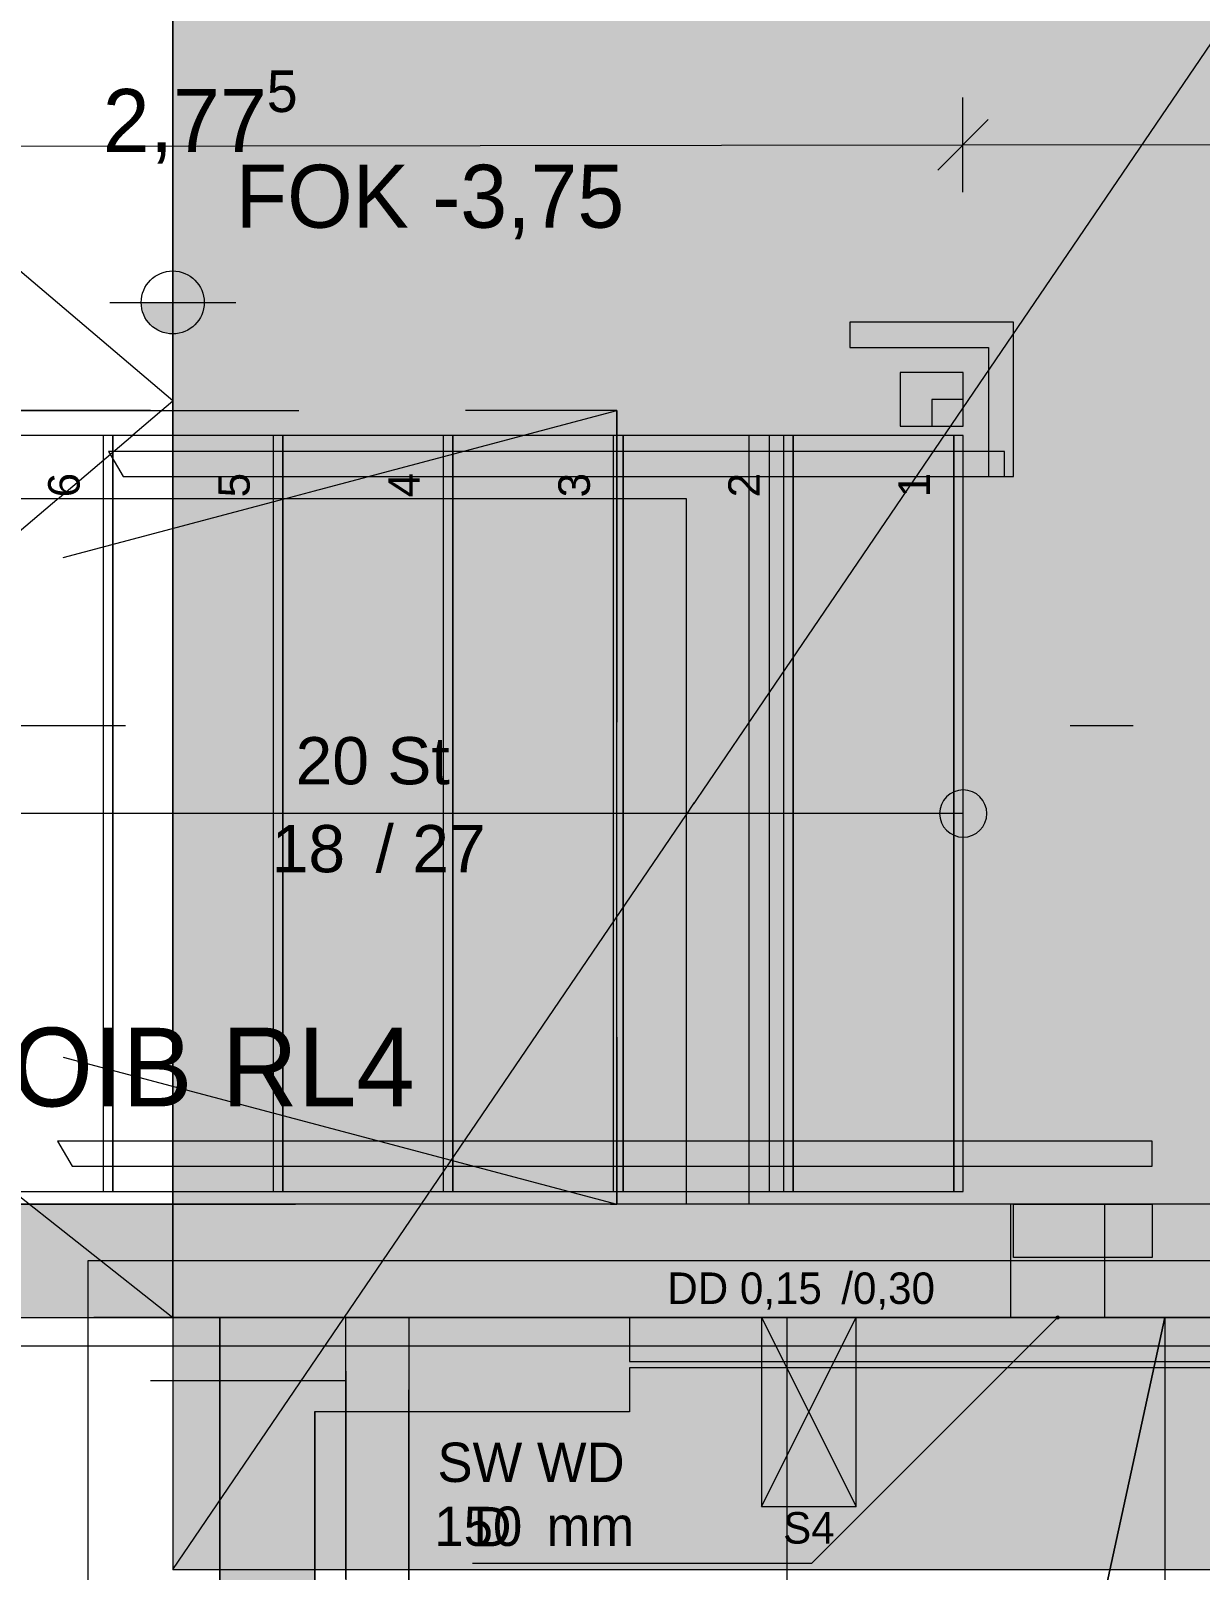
# Model space of a CAD drawing. Header units: metres. Extents: x -14 to 130, y -38 to 4.
# Drawn here: x 12.2 to 14.056, y -9.356 to -6.912 of the extents above; entities that cross this region are included whole.
import ezdxf

# ---------------------------------------------------------------- set-up
doc = ezdxf.new("R2010")
doc.units = ezdxf.units.M
doc.header["$MEASUREMENT"] = 0
doc.set_wipeout_variables(frame=1)
for name, pattern in [('Schnittlinie', [0.006, 0.003, -0.0015, 0, -0.0015]), ('Strichliert_1_-1', [2, 1, -1]), ('Strichlinie eng', [0.002, 0.0015, -0.0005]), ('Untersicht', [0.001, 0.0005, -0.0005]), ('Wipeout_Contour', [1, 0, -1])]:
    doc.linetypes.add(name, pattern=pattern)
for name, color, linetype in [('-1._KG PP_3_120 Wand Innen tragend', 7, 'Continuous'), ('-1._KG PP_3_130 Wand Innen', 7, 'Continuous'), ('-1._KG PP_3_210 Decke', 7, 'Continuous'), ('-1._KG PP_3_220 Bodenaufbau', 7, 'Continuous'), ('-1._KG PP_3_250 Träger Unterzug', 7, 'Continuous'), ('-1._KG PP_3_270 Deckendurchbruchsymbol', 7, 'Continuous'), ('-1._KG PP_3_570 Beschriftung 3D', 7, 'Continuous'), ('-1._KG PP_3_810 Raum', 7, 'Continuous'), ('-1._KG PP_3_815 Raumbegrenzung', 7, 'Continuous'), ('-1._KG PP_3_851 Marker Schnitt', 7, 'Continuous'), ('-1._KG PP_3_860 Marker Änderung bis 26mmtt', 7, 'Continuous'), ('-1._KG PP_3_945 Einreichplan Beschriftung', 7, 'Continuous'), ('-1._KG PP_3_950 Polierplan Bemaßung', 7, 'Continuous'), ('-1._KG PP_3_Bauwerke_Hausnummer', 7, 'Continuous'), ('-1._KG PP_3_Bemaßen_Sperrmaß 2D', 7, 'Continuous'), ('-1._KG PP_3_Gelände_Beschriftung Gelände', 7, 'Continuous'), ('-1._KG PP_3_Kataster Grenzpunkte_Grenzpunkt (GP) Hausecke_Kennzeichen', 7, 'Continuous'), ('-1._KG PP_3_Kataster Grundstücke_Grundstück', 7, 'Continuous')]:
    doc.layers.add(name, color=color, linetype=linetype)
doc.styles.add('ERSTELLTER_STIL_1', font='arial.ttf')
doc.styles.add('ERSTELLTER_STIL_5', font='')
doc.styles.get('ERSTELLTER_STIL_5').set_extended_font_data('Eurostile')
doc.linetypes.add('GAS', pattern='A,0,[1,415_260415_PP_VA_1_2 -1 KG1.Shx,S=0.186508,R=0,X=0,Y=0],-26.5,0', length=26.5)
doc.linetypes.add('Wolke', pattern='A,0,[3,415_260415_PP_VA_1_2 -1 KG1.Shx,S=0.00023923,R=0,X=-3.85971e-06,Y=0.000734738],-0.03,0', length=0.03)

msp = doc.modelspace()

# ---------------------------------------------------------------- hatches: boundary and pattern name
at = {"layer": '-1._KG PP_3_120 Wand Innen tragend', "linetype": 'Continuous', "lineweight": 13, "true_color": 0x3f7f02}
msp.add_hatch(color=76, dxfattribs=at).paths.add_polyline_path([(14.087, -8.775), (13.905, -8.775), (13.905, -8.955), (14.087, -8.955)])
at = {"layer": '-1._KG PP_3_570 Beschriftung 3D', "linetype": 'Continuous', "lineweight": 0, "true_color": 0x191100}
h = msp.add_hatch(color=28, dxfattribs=at)
h.paths.add_polyline_path([(13.15, -8.955), (12.5, -8.955), (12.5, -9.855), (12.57, -9.855), (12.57, -14.055), (12.5, -14.055), (12.5, -14.955), (13.15, -14.955), (13.15, -14.885), (14.17, -14.885), (14.17, -14.955), (14.82, -14.955), (14.82, -14.055), (14.75, -14.055), (14.75, -9.855), (14.82, -9.855), (14.82, -8.955), (14.17, -8.955), (14.17, -9.025), (13.15, -9.025)])
h.paths.add_polyline_path([(12.58, -14.055), (12.58, -9.855), (12.65, -9.855), (12.65, -9.105), (13.15, -9.105), (13.15, -9.035), (14.17, -9.035), (14.17, -9.105), (14.67, -9.105), (14.67, -9.855), (14.74, -9.855), (14.74, -14.055), (14.67, -14.055), (14.67, -14.805), (14.17, -14.805), (14.17, -14.875), (13.15, -14.875), (13.15, -14.805), (12.65, -14.805), (12.65, -14.055)], flags=0)
at = {"layer": '-1._KG PP_3_Kataster Grenzpunkte_Grenzpunkt (GP) Hausecke_Kennzeichen', "linetype": 'Continuous', "lineweight": 13, "true_color": 0xfb02fe}
for points in [[(12.425, -7.3436), (12.475, -7.3436), (12.4712, -7.3245), (12.4604, -7.3083), (12.4441, -7.2975), (12.425, -7.2936)], [(12.425, -7.3436), (12.375, -7.3436), (12.3788, -7.3628), (12.3896, -7.379), (12.4059, -7.3898), (12.425, -7.3936)]]:
    msp.add_hatch(color=6, dxfattribs=at).paths.add_polyline_path(points)
at = {"layer": '-1._KG PP_3_Kataster Grenzpunkte_Grenzpunkt (GP) Hausecke_Kennzeichen', "linetype": 'Continuous', "lineweight": 0, "true_color": 0x000000}
msp.add_hatch(color=18, dxfattribs=at).paths.add_polyline_path([(13.8275, -8.955), (13.8277, -8.956), (13.8282, -8.9568), (13.829, -8.9573), (13.83, -8.9575), (13.831, -8.9573), (13.8318, -8.9568), (13.8323, -8.956), (13.8325, -8.955), (13.8323, -8.954), (13.8318, -8.9532), (13.831, -8.9527), (13.83, -8.9525), (13.829, -8.9527), (13.8282, -8.9532), (13.8277, -8.954)])

# ---------------------------------------------------------------- linework, layer by layer
at = {"layer": '-1._KG PP_3_120 Wand Innen tragend', "color": 16, "linetype": 'Continuous', "lineweight": 13, "ltscale": 1000, "true_color": 0x7e0000, "flags": 128}
for points in [[(13.905, -8.775), (13.755, -8.775)], [(13.755, -8.955), (13.905, -8.955)]]:
    msp.add_lwpolyline(points, dxfattribs=at)
at = {"layer": '-1._KG PP_3_120 Wand Innen tragend', "color": 7, "linetype": 'Continuous', "lineweight": 18, "ltscale": 1000, "flags": 128}
for points in [[(13.755, -8.775), (13.755, -8.955)], [(14.087, -8.775), (13.905, -8.775)], [(13.905, -8.955), (13.905, -8.775)], [(10.21, -8.955), (13.755, -8.955)], [(13.905, -8.955), (14.087, -8.955)]]:
    msp.add_lwpolyline(points, dxfattribs=at)
at = {"layer": '-1._KG PP_3_220 Bodenaufbau', "color": 7, "linetype": 'Continuous', "lineweight": 18, "ltscale": 1000, "flags": 128}
msp.add_lwpolyline([(12.425, -8.775), (10.925, -8.775)], dxfattribs=at)
at = {"layer": '-1._KG PP_3_220 Bodenaufbau', "color": 7, "linetype": 'Continuous', "lineweight": 13, "ltscale": 1000, "flags": 128}
msp.add_lwpolyline([(10.21, -8.955), (15.12, -8.955)], dxfattribs=at)
at = {"layer": '-1._KG PP_3_250 Träger Unterzug', "color": 76, "linetype": 'GAS', "lineweight": 13, "ltscale": 1000, "true_color": 0x3f7f02}
msp.add_line((13.4, -8.955), (13.4, -14.47), dxfattribs=at)
at = {"layer": '-1._KG PP_3_250 Träger Unterzug', "color": 76, "linetype": 'Untersicht', "lineweight": 13, "ltscale": 1000, "true_color": 0x3f7f02, "flags": 128}
for points in [[(12.8, -8.955), (12.8, -14.47)], [(13.36, -8.955), (12.8, -8.955)], [(13.36, -8.955), (13.36, -9.255)], [(13.51, -9.255), (13.51, -8.955)], [(14, -8.955), (13.51, -8.955)], [(14, -8.955), (14, -14.47)], [(13.36, -9.255), (13.51, -9.255)]]:
    msp.add_lwpolyline(points, dxfattribs=at)
at = {"layer": '-1._KG PP_3_270 Deckendurchbruchsymbol', "color": 7, "linetype": 'Strichlinie eng', "lineweight": 13, "ltscale": 1000}
for p, q in [((13.36, -9.255), (13.51, -8.955)), ((13.36, -8.955), (13.51, -9.255))]:
    msp.add_line(p, q, dxfattribs=at)
at = {"layer": '-1._KG PP_3_270 Deckendurchbruchsymbol', "color": 7, "linetype": 'Strichlinie eng', "lineweight": 13, "ltscale": 1000, "flags": 128}
msp.add_lwpolyline([(13.51, -9.255), (13.51, -8.955), (13.36, -8.955), (13.36, -9.255)], close=True, dxfattribs=at)
at = {"layer": '-1._KG PP_3_570 Beschriftung 3D', "color": 40, "linetype": 'Continuous', "lineweight": 0, "ltscale": 1000, "true_color": 0xffb300, "flags": 128}
for points in [[(12.5, -9.855), (12.5, -8.955)], [(12.5, -8.955), (13.15, -8.955)], [(13.15, -8.955), (13.15, -9.025)], [(13.1504, -8.955), (13.1504, -9.025)], [(13.15, -9.025), (14.17, -9.025)], [(13.15, -9.035), (13.15, -9.105)], [(14.17, -9.035), (13.15, -9.035)], [(13.1504, -9.035), (13.1504, -9.105)], [(12.65, -9.105), (12.65, -9.855)], [(13.15, -9.105), (12.65, -9.105)], [(12.6504, -9.105), (12.6504, -9.855)]]:
    msp.add_lwpolyline(points, dxfattribs=at)
at = {"layer": '-1._KG PP_3_810 Raum', "color": 5, "linetype": 'Continuous', "lineweight": 0, "ltscale": 1000, "flags": 128}
msp.add_lwpolyline([(12.5, -8.955), (12.5, -14.955), (14.82, -14.955), (14.82, -8.955)], close=True, dxfattribs=at)
at = {"layer": '-1._KG PP_3_815 Raumbegrenzung', "color": 5, "linetype": 'Continuous', "lineweight": 0, "ltscale": 1000, "flags": 128}
msp.add_lwpolyline([(12.5, -14.955), (12.5, -8.955), (14.82, -8.955), (14.82, -14.955)], close=True, dxfattribs=at)
at = {"layer": '-1._KG PP_3_860 Marker Änderung bis 26mmtt', "color": 200, "linetype": 'Wolke', "lineweight": 13, "ltscale": 1000, "true_color": 0xd600ff}
for p, q in [((14.8825, -8.865), (12.2904, -8.865)), ((12.2904, -8.865), (12.2904, -15.1218))]:
    msp.add_line(p, q, dxfattribs=at)
at = {"layer": '-1._KG PP_3_Bauwerke_Hausnummer', "color": 7, "linetype": 'Continuous', "lineweight": 18, "ltscale": 1000}
for p, q in [((13.58, -7.375), (13.5, -7.375)), ((13.5, -7.375), (13.5, -7.415)), ((13.76, -7.375), (13.58, -7.375)), ((13.76, -7.54), (13.76, -7.375)), ((13.5, -7.415), (13.58, -7.415)), ((13.58, -7.415), (13.72, -7.415)), ((13.72, -7.415), (13.72, -7.54)), ((13.72, -7.54), (13.72, -7.62)), ((13.76, -7.62), (13.76, -7.54)), ((13.68, -7.555), (13.41, -7.555)), ((13.41, -7.555), (13.41, -8.755)), ((13.41, -8.755), (13.41, -7.555)), ((13.68, -8.755), (13.68, -7.555)), ((13.7458, -7.58), (13.68, -7.58)), ((13.7458, -7.62), (13.7458, -7.58)), ((13.68, -7.62), (13.7458, -7.62)), ((13.72, -7.62), (13.76, -7.62)), ((12.2423, -8.675), (12.2654, -8.715)), ((13.98, -8.675), (13.95, -8.675)), ((13.98, -8.715), (13.98, -8.675)), ((13.95, -8.715), (13.98, -8.715)), ((12.06, -8.755), (12.33, -8.755)), ((12.33, -8.755), (12.6, -8.755)), ((12.6, -8.755), (12.87, -8.755)), ((12.87, -8.755), (13.14, -8.755)), ((13.41, -8.755), (13.68, -8.755))]:
    msp.add_line(p, q, dxfattribs=at)
at = {"layer": '-1._KG PP_3_Bauwerke_Hausnummer', "color": 7, "linetype": 'Continuous', "lineweight": 13, "ltscale": 1000}
for p, q in [((13.3719, -7.555), (13.3719, -8.755)), ((13.395, -8.755), (13.395, -7.555)), ((13.665, -8.755), (13.665, -7.555)), ((13.665, -7.555), (13.665, -8.755)), ((13.68, -8.755), (13.68, -7.555)), ((13.68, -8.155), (13.41, -8.155))]:
    msp.add_line(p, q, dxfattribs=at)
at = {"layer": '-1._KG PP_3_Bauwerke_Hausnummer', "color": 255, "linetype": 'Continuous', "lineweight": 0, "ltscale": 1000, "flags": 128}
for points in [[(13.58, -7.54), (13.68, -7.54), (13.68, -7.455), (13.58, -7.455)], [(13.63, -7.54), (13.65, -7.54), (13.68, -7.54), (13.68, -7.4975), (13.63, -7.4975)], [(13.76, -8.775), (13.95, -8.775), (13.98, -8.775), (13.98, -8.86), (13.76, -8.86)]]:
    msp.add_lwpolyline(points, close=True, dxfattribs=at)
at = {"layer": '-1._KG PP_3_Bauwerke_Hausnummer', "color": 7, "linetype": 'Continuous', "lineweight": 13, "ltscale": 1000, "flags": 128}
msp.add_lwpolyline([(13.68, -8.1175, 1), (13.68, -8.1925, 1)], format="xyb", close=True, dxfattribs=at)
at = {"layer": '-1._KG PP_3_Bemaßen_Sperrmaß 2D', "color": 5, "linetype": 'GAS', "lineweight": 0, "ltscale": 1000}
msp.add_line((-1.5, -9), (21, -9), dxfattribs=at)
at = {"layer": '-1._KG PP_3_Gelände_Beschriftung Gelände', "color": 7, "linetype": 'Continuous', "lineweight": 18, "ltscale": 1000, "flags": 128}
msp.add_lwpolyline([(10.39, -8.955), (15.32, -8.955)], dxfattribs=at)
at = {"layer": '-1._KG PP_3_Kataster Grenzpunkte_Grenzpunkt (GP) Hausecke_Kennzeichen', "color": 6, "linetype": 'Continuous', "lineweight": 13, "ltscale": 1000, "true_color": 0xfb02fe}
for p, q in [((13.6795, -7.1685), (13.6793, -7.0185)), ((13.7194, -7.0534), (13.6395, -7.1335)), ((10.9061, -7.0969), (13.6794, -7.0935)), ((13.6794, -7.0935), (15.1201, -7.0917)), ((12.425, -7.4436), (12.425, -7.2436)), ((12.325, -7.3436), (12.525, -7.3436))]:
    msp.add_line(p, q, dxfattribs=at)
at = {"layer": '-1._KG PP_3_Kataster Grenzpunkte_Grenzpunkt (GP) Hausecke_Kennzeichen', "color": 7, "linetype": 'Strichliert_1_-1', "lineweight": 13, "ltscale": 1000}
for p, q in [((12.8005, -14.4676), (14, -8.955)), ((14, -8.955), (13.357, -11.9092))]:
    msp.add_line(p, q, dxfattribs=at)
at = {"layer": '-1._KG PP_3_Kataster Grenzpunkte_Grenzpunkt (GP) Hausecke_Kennzeichen', "color": 7, "linetype": 'Continuous', "lineweight": 13, "ltscale": 1000}
for p, q in [((13.8282, -8.9568), (13.4394, -9.3456)), ((13.311, -9.3456), (12.9011, -9.3456)), ((13.4394, -9.3456), (13.311, -9.3456))]:
    msp.add_line(p, q, dxfattribs=at)
at = {"layer": '-1._KG PP_3_Kataster Grenzpunkte_Grenzpunkt (GP) Hausecke_Kennzeichen', "color": 6, "linetype": 'Continuous', "lineweight": 13, "ltscale": 1000, "true_color": 0xfb02fe}
msp.add_circle((12.425, -7.3436), 0.05, dxfattribs=at)
at = {"layer": '-1._KG PP_3_Kataster Grenzpunkte_Grenzpunkt (GP) Hausecke_Kennzeichen', "color": 7, "linetype": 'Continuous', "lineweight": 13, "ltscale": 1000}
msp.add_circle((13.83, -8.955), 0.0025, dxfattribs=at)
at = {"layer": '-1._KG PP_3_Kataster Grundstücke_Grundstück', "color": 30, "linetype": 'Untersicht', "lineweight": 13, "ltscale": 1000, "true_color": 0xff6400, "flags": 128}
for points in [[(12.7, -9.055), (12.7, -8.955), (10.39, -8.955)], [(10.39, -9.055), (12.7, -9.055)], [(12.7, -14.37), (12.7, -9.055)]]:
    msp.add_lwpolyline(points, dxfattribs=at)
for points in [[(14.1, -14.47), (14.1, -8.955), (12.7, -8.955), (12.7, -14.47)], [(12.7, -14.47), (12.8, -14.47), (12.8, -8.955), (12.7, -8.955)], [(14, -14.47), (14.1, -14.47), (14.1, -8.955), (14, -8.955)]]:
    msp.add_lwpolyline(points, close=True, dxfattribs=at)

# ---------------------------------------------------------------- texts
at = {"layer": '-1._KG PP_3_270 Deckendurchbruchsymbol', "color": 1, "linetype": 'Continuous', "lineweight": 0, "char_height": 0.05, "style": 'ERSTELLTER_STIL_5'}
for s, insert, attachment_point in [('\\A1;{\\pqc;\\pt0;\\fEurostile|b0|i0|c0|p0;\\W1.000000;DD 0,15\\fEurostile|b0|i0|c0|p0;\\W1.000000;\\A1{\\H.66x;\\S^  ;}\\fEurostile|b0|i0|c0|p0;\\W1.000000; /0,30\\fEurostile|b0|i0|c0|p0;\\W1.000000;\\A1{\\H.66x;\\S^  ;}\\fEurostile|b0|i0|c0|p0;\\W1.000000;\\fEurostile|b0|i0|c0|p0;\\W1.000000;\\A1{\\H.66x;\\S^  ;}}', (13.435, -8.9481), 8), ('\\A1;{\\pqc;\\pt0;\\fEurostile|b0|i0|c0|p0;\\W1.000000;S4}', (13.435, -9.2639), 2)]:
    msp.add_mtext(s, dxfattribs=dict(at, insert=insert, attachment_point=attachment_point))
at = {"layer": '-1._KG PP_3_945 Einreichplan Beschriftung', "color": 7, "linetype": 'Continuous', "lineweight": 13, "insert": (12.043, -8.6217), "char_height": 0.125, "attachment_point": 8, "style": 'ERSTELLTER_STIL_5'}
msp.add_mtext('\\A1;{\\pqc;\\fEurostile|b0|i0|c0|p0;\\W1.000000;H\\fEurostile|b0|i0|c0|p0;\\W1.000000;andlauf lt. OIB RL4}', dxfattribs=at)
at = {"layer": '-1._KG PP_3_950 Polierplan Bemaßung', "color": 6, "linetype": 'Continuous', "lineweight": 13, "true_color": 0xfb02fe, "insert": (12.525, -7.2436), "char_height": 0.1, "width": 0.639332, "attachment_point": 7, "style": 'ERSTELLTER_STIL_5'}
msp.add_mtext('\\A1;{\\pql;\\fEurostile|b0|i0|c0|p0;\\W1.000000;FOK -3,75}', dxfattribs=at)
at = {"layer": '-1._KG PP_3_Bauwerke_Hausnummer', "color": 7, "linetype": 'Continuous', "lineweight": 13, "insert": (13.6021, -7.6531), "char_height": 0.05, "attachment_point": 4, "rotation": 90, "style": 'ERSTELLTER_STIL_1'}
msp.add_mtext('\\A1;{\\pql;\\fArial|b0|i0|c0|p0;\\W1.000000;1}', dxfattribs=at)
at = {"layer": '-1._KG PP_3_Bauwerke_Hausnummer', "color": 7, "linetype": 'Continuous', "lineweight": 13, "char_height": 0.075, "style": 'ERSTELLTER_STIL_1'}
for s, insert, attachment_point in [('\\A1;{\\pqc;\\pt0,0.05;\\fArial|b0|i0|c0|p0;\\W1.000000;20 St\\fArial|b0|i0|c0|p0;\\W1.000000;\\fArial|b0|i0|c0|p0;\\W1.000000;\\A1{\\H.66x;\\S^  ;}\\fArial|b0|i0|c0|p0;\\W1.000000;\\fArial|b0|i0|c0|p0;\\W1.000000;\\fArial|b0|i0|c0|p0;\\W1.000000;\\fArial|b0|i0|c0|p0;\\W1.000000;\\A1{\\H.66x;\\S^  ;}\\fArial|b0|i0|c0|p0;\\W1.000000;\\fArial|b0|i0|c0|p0;\\W1.000000;\\fArial|b0|i0|c0|p0;\\W1.000000;\\fArial|b0|i0|c0|p0;\\W1.000000;\\A1{\\H.66x;\\S^  ;}\\fArial|b0|i0|c0|p0;\\W1.000000;}', (12.7712, -8.1305), 8), ('\\A1;{\\pqc;\\pt0,0.05;\\fArial|b0|i0|c0|p0;\\W1.000000;\\fArial|b0|i0|c0|p0;\\W1.000000;18\\fArial|b0|i0|c0|p0;\\W1.000000;\\A1{\\H.66x;\\S^  ;}\\fArial|b0|i0|c0|p0;\\W1.000000;\\fArial|b0|i0|c0|p0;\\W1.000000; / \\fArial|b0|i0|c0|p0;\\W1.000000;27\\fArial|b0|i0|c0|p0;\\W1.000000;\\A1{\\H.66x;\\S^  ;}\\fArial|b0|i0|c0|p0;\\W1.000000;\\fArial|b0|i0|c0|p0;\\W1.000000;\\fArial|b0|i0|c0|p0;\\W1.000000;\\fArial|b0|i0|c0|p0;\\W1.000000;\\A1{\\H.66x;\\S^  ;}\\fArial|b0|i0|c0|p0;\\W1.000000;}', (12.7712, -8.1732), 2)]:
    msp.add_mtext(s, dxfattribs=dict(at, insert=insert, attachment_point=attachment_point))
at = {"layer": '-1._KG PP_3_Kataster Grenzpunkte_Grenzpunkt (GP) Hausecke_Kennzeichen', "color": 6, "linetype": 'Continuous', "lineweight": 13, "true_color": 0xfb02fe, "insert": (12.3142, -7.1341), "char_height": 0.1, "attachment_point": 7, "rotation": 0.0714, "style": 'ERSTELLTER_STIL_5'}
msp.add_mtext('\\A1;{\\pql;\\fEurostile|b0|i0|c0|p0;\\W1.000000;2,77\\fEurostile|b0|i0|c0|p0;\\W1.000000;\\A1{\\H.66x;\\S5^  ;}}', dxfattribs=at)
at = {"layer": '-1._KG PP_3_Kataster Grenzpunkte_Grenzpunkt (GP) Hausecke_Kennzeichen', "color": 7, "linetype": 'Continuous', "lineweight": 13, "char_height": 0.0625, "attachment_point": 3, "style": 'ERSTELLTER_STIL_5'}
for s, insert in [('\\A1;{\\pqr;\\pt0,1;\\fEurostile|b0|i0|c0|p0;\\W1.000000;SW WD\\fEurostile|b0|i0|c0|p0;\\W1.000000;\\A1{\\H.66x;\\S^  ;}\\fEurostile|b0|i0|c0|p0;\\W1.000000;\\fEurostile|b0|i0|c0|p0;\\W1.000000;\\A1{\\H.66x;\\S^  ;}\\fEurostile|b0|i0|c0|p0;\\W1.000000;\\fEurostile|b0|i0|c0|p0;\\W1.000000;\\fEurostile|b0|i0|c0|p0;\\W1.000000;\\fEurostile|b0|i0|c0|p0;\\W1.000000;\\fEurostile|b0|i0|c0|p0;\\W1.000000;\\fEurostile|b0|i0|c0|p0;\\W1.000000;\\fEurostile|b0|i0|c0|p0;\\W1.000000;\\A1{\\H.66x;\\S^  ;}\\fEurostile|b0|i0|c0|p0;\\W1.000000;\\fEurostile|b0|i0|c0|p0;\\W1.000000;\\A1{\\H.66x;\\S^  ;}\\fEurostile|b0|i0|c0|p0;\\W1.000000;\\fEurostile|b0|i0|c0|p0;\\W1.000000;\\fEurostile|b0|i0|c0|p0;\\W1.000000;\\fEurostile|b0|i0|c0|p0;\\W1.000000;\\fEurostile|b0|i0|c0|p0;\\W1.000000;\\fEurostile|b0|i0|c0|p0;\\W1.000000;\\fEurostile|b0|i0|c0|p0;\\W1.000000;\\A1{\\H.66x;\\S^  ;}\\fEurostile|b0|i0|c0|p0;\\W1.000000;\\fEurostile|b0|i0|c0|p0;\\W1.000000;\\A1{\\H.66x;\\S^  ;}\\fEurostile|b0|i0|c0|p0;\\W1.000000;\\fEurostile|b0|i0|c0|p0;\\W1.000000;\\fEurostile|b0|i0|c0|p0;\\W1.000000;\\fEurostile|b0|i0|c0|p0;\\W1.000000;\\fEurostile|b0|i0|c0|p0;\\W1.000000;\\fEurostile|b0|i0|c0|p0;\\W1.000000;\\fEurostile|b0|i0|c0|p0;\\W1.000000;\\A1{\\H.66x;\\S^  ;}\\fEurostile|b0|i0|c0|p0;\\W1.000000;\\fEurostile|b0|i0|c0|p0;\\W1.000000;\\A1{\\H.66x;\\S^  ;}\\fEurostile|b0|i0|c0|p0;\\W1.000000;\\fEurostile|b0|i0|c0|p0;\\W1.000000;\\fEurostile|b0|i0|c0|p0;\\W1.000000;\\fEurostile|b0|i0|c0|p0;\\W1.000000;\\fEurostile|b0|i0|c0|p0;\\W1.000000;\\fEurostile|b0|i0|c0|p0;\\W1.000000;\\fEurostile|b0|i0|c0|p0;\\W1.000000;\\A1{\\H.66x;\\S^  ;}\\fEurostile|b0|i0|c0|p0;\\W1.000000;\\fEurostile|b0|i0|c0|p0;\\W1.000000;\\A1{\\H.66x;\\S^  ;}\\fEurostile|b0|i0|c0|p0;\\W1.000000;\\fEurostile|b0|i0|c0|p0;\\W1.000000;\\fEurostile|b0|i0|c0|p0;\\W1.000000;\\fEurostile|b0|i0|c0|p0;\\W1.000000;\\fEurostile|b0|i0|c0|p0;\\W1.000000;\\fEurostile|b0|i0|c0|p0;\\W1.000000;\\fEurostile|b0|i0|c0|p0;\\W1.000000;\\A1{\\H.66x;\\S^  ;}\\fEurostile|b0|i0|c0|p0;\\W1.000000;}', (13.311, -9.1536)), ('\\A1;{\\pqr;\\pt0,1;\\fEurostile|b0|i0|c0|p0;\\W1.000000;}', (12.9629, -9.1425)), ('\\A1;{\\pqr;\\pt0,1;\\fEurostile|b0|i0|c0|p0;\\W1.000000;150\\fEurostile|b0|i0|c0|p0;\\W1.000000;\\A1{\\H.66x;\\S^  ;}\\fEurostile|b0|i0|c0|p0;\\W1.000000; mm\\fEurostile|b0|i0|c0|p0;\\W1.000000;\\A1{\\H.66x;\\S^  ;}\\fEurostile|b0|i0|c0|p0;\\W1.000000;\\fEurostile|b0|i0|c0|p0;\\W1.000000;\\fEurostile|b0|i0|c0|p0;\\W1.000000;\\fEurostile|b0|i0|c0|p0;\\W1.000000;\\fEurostile|b0|i0|c0|p0;\\W1.000000;\\fEurostile|b0|i0|c0|p0;\\W1.000000;\\fEurostile|b0|i0|c0|p0;\\W1.000000;\\A1{\\H.66x;\\S^  ;}\\fEurostile|b0|i0|c0|p0;\\W1.000000;\\fEurostile|b0|i0|c0|p0;\\W1.000000;\\A1{\\H.66x;\\S^  ;}\\fEurostile|b0|i0|c0|p0;\\W1.000000;\\fEurostile|b0|i0|c0|p0;\\W1.000000;\\fEurostile|b0|i0|c0|p0;\\W1.000000;\\fEurostile|b0|i0|c0|p0;\\W1.000000;\\fEurostile|b0|i0|c0|p0;\\W1.000000;\\fEurostile|b0|i0|c0|p0;\\W1.000000;\\fEurostile|b0|i0|c0|p0;\\W1.000000;\\A1{\\H.66x;\\S^  ;}\\fEurostile|b0|i0|c0|p0;\\W1.000000;\\fEurostile|b0|i0|c0|p0;\\W1.000000;\\A1{\\H.66x;\\S^  ;}\\fEurostile|b0|i0|c0|p0;\\W1.000000;\\fEurostile|b0|i0|c0|p0;\\W1.000000;\\fEurostile|b0|i0|c0|p0;\\W1.000000;\\fEurostile|b0|i0|c0|p0;\\W1.000000;\\fEurostile|b0|i0|c0|p0;\\W1.000000;\\fEurostile|b0|i0|c0|p0;\\W1.000000;\\fEurostile|b0|i0|c0|p0;\\W1.000000;\\A1{\\H.66x;\\S^  ;}\\fEurostile|b0|i0|c0|p0;\\W1.000000;\\fEurostile|b0|i0|c0|p0;\\W1.000000;\\A1{\\H.66x;\\S^  ;}\\fEurostile|b0|i0|c0|p0;\\W1.000000;\\fEurostile|b0|i0|c0|p0;\\W1.000000;\\fEurostile|b0|i0|c0|p0;\\W1.000000;\\fEurostile|b0|i0|c0|p0;\\W1.000000;\\fEurostile|b0|i0|c0|p0;\\W1.000000;\\fEurostile|b0|i0|c0|p0;\\W1.000000;\\fEurostile|b0|i0|c0|p0;\\W1.000000;\\A1{\\H.66x;\\S^  ;}\\fEurostile|b0|i0|c0|p0;\\W1.000000;\\fEurostile|b0|i0|c0|p0;\\W1.000000;\\A1{\\H.66x;\\S^  ;}\\fEurostile|b0|i0|c0|p0;\\W1.000000;\\fEurostile|b0|i0|c0|p0;\\W1.000000;\\fEurostile|b0|i0|c0|p0;\\W1.000000;\\fEurostile|b0|i0|c0|p0;\\W1.000000;\\fEurostile|b0|i0|c0|p0;\\W1.000000;\\fEurostile|b0|i0|c0|p0;\\W1.000000;\\fEurostile|b0|i0|c0|p0;\\W1.000000;\\A1{\\H.66x;\\S^  ;}\\fEurostile|b0|i0|c0|p0;\\W1.000000;}', (13.311, -9.2551)), ('\\A1;{\\pqr;\\pt0,1;\\fEurostile|b0|i0|c0|p0;\\W1.000000;D}', (12.9629, -9.2558))]:
    msp.add_mtext(s, dxfattribs=dict(at, insert=insert))

# ---------------------------------------------------------------- wipeouts: each hides what was drawn before it
at = {"color": 254, "linetype": 'Wipeout_Contour', "lineweight": 0, "ltscale": 46.182645}
msp.add_wipeout([(13.3275, -7.5675), (13.34, -7.555), (13.3275, -7.555)], dxfattribs=at).dxf.layer = '-1._KG PP_3_130 Wand Innen'
at = {"color": 254, "linetype": 'Wipeout_Contour', "lineweight": 0, "ltscale": 46.079829}
msp.add_wipeout([(13.24, -7.655), (13.2525, -7.6425), (13.24, -7.6425)], dxfattribs=at).dxf.layer = '-1._KG PP_3_130 Wand Innen'

# ---------------------------------------------------------------- next in the draw order: wipeouts: each hides what was drawn before it
at = {"color": 254, "linetype": 'Wipeout_Contour', "lineweight": 0, "ltscale": 46.089612}
msp.add_wipeout([(13.2525, -7.6425), (13.3275, -7.5675), (13.2525, -7.5675)], dxfattribs=at).dxf.layer = '-1._KG PP_3_130 Wand Innen'
at = {"color": 254, "linetype": 'Wipeout_Contour', "lineweight": 0, "ltscale": 62.440904}
msp.add_wipeout([(13.24, -7.655), (13.24, -8.775), (13.2525, -8.775), (13.2525, -7.655)], dxfattribs=at).dxf.layer = '-1._KG PP_3_130 Wand Innen'

# ---------------------------------------------------------------- next in the draw order: wipeouts: each hides what was drawn before it
at = {"color": 254, "linetype": 'Wipeout_Contour', "lineweight": 0, "ltscale": 62.653922}
msp.add_wipeout([(13.3275, -7.5675), (13.3275, -8.775), (13.34, -8.775), (13.34, -7.5675)], dxfattribs=at).dxf.layer = '-1._KG PP_3_130 Wand Innen'
at = {"color": 254, "linetype": 'Wipeout_Contour', "lineweight": 0, "ltscale": 45.731342}
msp.add_wipeout([(13.24, -7.655), (13.2525, -7.655), (13.2525, -7.6425)], dxfattribs=at).dxf.layer = '-1._KG PP_3_130 Wand Innen'

# ---------------------------------------------------------------- next in the draw order: linework, layer by layer
at = {"layer": '-1._KG PP_3_130 Wand Innen', "color": 7, "linetype": 'Continuous', "lineweight": 18, "ltscale": 1000, "flags": 128}
msp.add_lwpolyline([(13.24, -7.655), (13.24, -8.775)], dxfattribs=at)

# ---------------------------------------------------------------- next in the draw order: wipeouts: each hides what was drawn before it
at = {"color": 254, "linetype": 'Wipeout_Contour', "lineweight": 0, "ltscale": 45.823488}
msp.add_wipeout([(13.3275, -7.5675), (13.34, -7.5675), (13.34, -7.555)], dxfattribs=at).dxf.layer = '-1._KG PP_3_130 Wand Innen'
at = {"color": 254, "linetype": 'Wipeout_Contour', "lineweight": 0, "ltscale": 62.579191}
msp.add_wipeout([(13.2525, -7.6425), (13.2525, -8.775), (13.3275, -8.775), (13.3275, -7.6425)], dxfattribs=at).dxf.layer = '-1._KG PP_3_130 Wand Innen'

# ---------------------------------------------------------------- next in the draw order: hatches: boundary and pattern name
at = {"layer": '-1._KG PP_3_120 Wand Innen tragend', "linetype": 'Continuous', "lineweight": 13, "true_color": 0x3f7f02}
msp.add_hatch(color=76, dxfattribs=at).paths.add_polyline_path([(13.755, -8.775), (10.39, -8.775), (10.39, -8.955), (13.755, -8.955)])

# ---------------------------------------------------------------- next in the draw order: linework, layer by layer
at = {"layer": '-1._KG PP_3_120 Wand Innen tragend', "color": 7, "linetype": 'Continuous', "lineweight": 18, "ltscale": 1000, "flags": 128}
msp.add_lwpolyline([(13.755, -8.775), (10.39, -8.775)], dxfattribs=at)
at = {"layer": '-1._KG PP_3_130 Wand Innen', "color": 7, "linetype": 'Continuous', "lineweight": 18, "ltscale": 1000, "flags": 128}
for points in [[(13.34, -7.555), (13.3275, -7.555)], [(13.34, -8.775), (13.34, -7.555)], [(13.2525, -8.775), (13.24, -8.775)], [(13.3275, -8.775), (13.2525, -8.775)], [(13.34, -8.775), (13.3275, -8.775)]]:
    msp.add_lwpolyline(points, dxfattribs=at)
at = {"layer": '-1._KG PP_3_851 Marker Schnitt', "color": 7, "linetype": 'Schnittlinie', "lineweight": 13, "ltscale": 1000}
msp.add_line((-2.85, -8.015), (14.6743, -8.015), dxfattribs=at)
at = {"layer": '-1._KG PP_3_Bauwerke_Hausnummer', "color": 7, "linetype": 'Continuous', "lineweight": 13, "ltscale": 1000}
for p, q in [((13.41, -8.155), (11.25, -8.155)), ((11.52, -8.755), (13.68, -8.755))]:
    msp.add_line(p, q, dxfattribs=at)
at = {"layer": '-1._KG PP_3_Bauwerke_Hausnummer', "color": 7, "linetype": 'Continuous', "lineweight": 18, "ltscale": 1000}
for p, q in [((13.95, -8.675), (12.2423, -8.675)), ((12.2654, -8.715), (13.95, -8.715)), ((13.14, -8.755), (13.41, -8.755))]:
    msp.add_line(p, q, dxfattribs=at)

# ---------------------------------------------------------------- next in the draw order: wipeouts: each hides what was drawn before it
at = {"color": 254, "linetype": 'Wipeout_Contour', "lineweight": 0, "ltscale": 45.821165}
msp.add_wipeout([(13.2525, -7.6425), (13.3275, -7.6425), (13.3275, -7.5675)], dxfattribs=at).dxf.layer = '-1._KG PP_3_130 Wand Innen'
at = {"color": 254, "linetype": 'Wipeout_Contour', "lineweight": 0, "ltscale": 59.047291}
msp.add_wipeout([(13.24, -7.6425), (11.96, -7.6425), (11.96, -7.655), (13.24, -7.655)], dxfattribs=at).dxf.layer = '-1._KG PP_3_130 Wand Innen'

# ---------------------------------------------------------------- next in the draw order: linework, layer by layer
at = {"layer": '-1._KG PP_3_130 Wand Innen', "color": 7, "linetype": 'Continuous', "lineweight": 18, "ltscale": 1000, "flags": 128}
msp.add_lwpolyline([(11.96, -7.655), (13.24, -7.655)], dxfattribs=at)

# ---------------------------------------------------------------- next in the draw order: texts
at = {"layer": '-1._KG PP_3_Bauwerke_Hausnummer', "color": 7, "linetype": 'Continuous', "lineweight": 13, "insert": (13.3321, -7.6531), "char_height": 0.05, "attachment_point": 4, "rotation": 90, "style": 'ERSTELLTER_STIL_1'}
msp.add_mtext('\\A1;{\\pql;\\fArial|b0|i0|c0|p0;\\W1.000000;2}', dxfattribs=at)

# ---------------------------------------------------------------- next in the draw order: wipeouts: each hides what was drawn before it
at = {"color": 254, "linetype": 'Wipeout_Contour', "lineweight": 0, "ltscale": 59.020712}
msp.add_wipeout([(13.3275, -7.555), (11.96, -7.555), (11.96, -7.5675), (13.3275, -7.5675)], dxfattribs=at).dxf.layer = '-1._KG PP_3_130 Wand Innen'

# ---------------------------------------------------------------- next in the draw order: linework, layer by layer
at = {"layer": '-1._KG PP_3_130 Wand Innen', "color": 7, "linetype": 'Continuous', "lineweight": 18, "ltscale": 1000, "flags": 128}
msp.add_lwpolyline([(13.3275, -7.555), (11.96, -7.555)], dxfattribs=at)
at = {"layer": '-1._KG PP_3_Bauwerke_Hausnummer', "color": 7, "linetype": 'Continuous', "lineweight": 13, "ltscale": 1000}
msp.add_line((13.68, -7.555), (10.98, -7.555), dxfattribs=at)
at = {"layer": '-1._KG PP_3_Bauwerke_Hausnummer', "color": 7, "linetype": 'Continuous', "lineweight": 18, "ltscale": 1000}
for p, q in [((12.33, -7.555), (12.06, -7.555)), ((12.6, -7.555), (12.33, -7.555)), ((12.87, -7.555), (12.6, -7.555)), ((13.14, -7.555), (12.87, -7.555)), ((13.41, -7.555), (13.14, -7.555))]:
    msp.add_line(p, q, dxfattribs=at)

# ---------------------------------------------------------------- next in the draw order: wipeouts: each hides what was drawn before it
at = {"color": 254, "linetype": 'Wipeout_Contour', "lineweight": 0, "ltscale": 58.980607}
msp.add_wipeout([(13.2525, -7.5675), (11.96, -7.5675), (11.96, -7.6425), (13.2525, -7.6425)], dxfattribs=at).dxf.layer = '-1._KG PP_3_130 Wand Innen'

# ---------------------------------------------------------------- next in the draw order: hatches: boundary and pattern name
at = {"layer": '-1._KG PP_3_Gelände_Beschriftung Gelände', "linetype": 'Continuous', "lineweight": 0, "true_color": 0x060c00}
h = msp.add_hatch(color=98, dxfattribs=at)
h.paths.add_polyline_path([(0.6022, -0.6), (0.6319, -8.705), (5.625, -8.705), (5.625, -3.705), (8.725, -3.705), (8.725, -5.925), (8.925, -5.925), (8.925, -5.905), (9.105, -5.905), (9.105, -4.225), (10.725, -4.225), (10.725, -5.905), (10.905, -5.905), (10.905, -6.225), (12.425, -6.225), (12.425, -9.355), (15.32, -9.355), (15.32, -8.955), (18.3552, -8.955), (18.383, -0.6)])
h.paths.add_polyline_path([(1.4029, -0.8), (1.4029, -1.4), (0.8029, -1.4), (0.8029, -0.8)], flags=0)
h.paths.add_polyline_path([(17.5774, -2.893), (17.5774, -2.293), (18.1774, -2.293), (18.1774, -2.893)], flags=0)

# ---------------------------------------------------------------- next in the draw order: linework, layer by layer
at = {"layer": '-1._KG PP_3_210 Decke', "color": 7, "linetype": 'Untersicht', "lineweight": 13, "ltscale": 1000, "true_color": 0xf4f4f4, "flags": 128}
msp.add_lwpolyline([(8.385, -8.775), (8.385, -7.515), (13.13, -7.515), (13.13, -8.775)], close=True, dxfattribs=at)
at = {"layer": '-1._KG PP_3_220 Bodenaufbau', "color": 7, "linetype": 'Continuous', "lineweight": 18, "ltscale": 1000, "flags": 128}
msp.add_lwpolyline([(12.425, -6.225), (15.12, -6.225), (15.12, -8.775), (12.425, -8.775)], close=True, dxfattribs=at)
msp.add_lwpolyline([(12.425, -6.225), (12.425, -8.775)], dxfattribs=at)
at = {"layer": '-1._KG PP_3_270 Deckendurchbruchsymbol', "color": 7, "linetype": 'Strichlinie eng', "lineweight": 13, "ltscale": 1000}
for p, q in [((8.385, -8.775), (13.13, -7.515)), ((8.385, -7.515), (13.13, -8.775))]:
    msp.add_line(p, q, dxfattribs=at)
at = {"layer": '-1._KG PP_3_270 Deckendurchbruchsymbol', "color": 7, "linetype": 'Strichlinie eng', "lineweight": 13, "ltscale": 1000, "flags": 128}
msp.add_lwpolyline([(13.13, -8.775), (13.13, -7.515), (8.385, -7.515), (8.385, -8.775)], close=True, dxfattribs=at)
at = {"layer": '-1._KG PP_3_945 Einreichplan Beschriftung', "color": 7, "linetype": 'Continuous', "lineweight": 13, "ltscale": 1000, "flags": 128}
msp.add_lwpolyline([(10.925, -8.775), (12.425, -7.5), (10.925, -6.225)], dxfattribs=at)
at = {"layer": '-1._KG PP_3_Bauwerke_Hausnummer', "color": 7, "linetype": 'Continuous', "lineweight": 13, "ltscale": 1000}
for p, q in [((12.315, -8.755), (12.315, -7.555)), ((12.585, -8.755), (12.585, -7.555)), ((12.855, -8.755), (12.855, -7.555)), ((13.125, -8.755), (13.125, -7.555))]:
    msp.add_line(p, q, dxfattribs=at)
at = {"layer": '-1._KG PP_3_Bauwerke_Hausnummer', "color": 7, "linetype": 'Continuous', "lineweight": 18, "ltscale": 1000}
for p, q in [((12.33, -7.555), (12.33, -8.755)), ((12.33, -8.755), (12.33, -7.555)), ((12.6, -7.555), (12.6, -8.755)), ((12.6, -8.755), (12.6, -7.555)), ((12.87, -7.555), (12.87, -8.755)), ((12.87, -8.755), (12.87, -7.555)), ((13.14, -7.555), (13.14, -8.755)), ((13.14, -8.755), (13.14, -7.555)), ((13.68, -7.58), (12.3231, -7.58)), ((12.3231, -7.58), (12.3462, -7.62)), ((12.3462, -7.62), (13.68, -7.62))]:
    msp.add_line(p, q, dxfattribs=at)
at = {"layer": '-1._KG PP_3_Gelände_Beschriftung Gelände', "color": 7, "linetype": 'Continuous', "lineweight": 13, "ltscale": 1000, "true_color": 0xf4f4f4, "flags": 128}
for points in [[(0.6022, -0.6), (0.6319, -8.705), (5.625, -8.705), (5.625, -3.705), (8.725, -3.705), (8.725, -5.925), (8.925, -5.925), (8.925, -5.905), (9.105, -5.905), (9.105, -4.225), (10.725, -4.225), (10.725, -5.905), (10.905, -5.905), (10.905, -6.225), (12.425, -6.225), (12.425, -9.355), (15.32, -9.355), (15.32, -8.955), (18.3552, -8.955), (18.383, -0.6)], [(10.39, -8.955), (12.425, -8.955), (12.425, -6.225), (10.905, -6.225), (10.905, -5.905), (8.925, -5.905), (8.925, -5.925), (8.595, -5.925), (8.595, -7.555), (10.39, -7.555)]]:
    msp.add_lwpolyline(points, close=True, dxfattribs=at)
at = {"layer": '-1._KG PP_3_Kataster Grenzpunkte_Grenzpunkt (GP) Hausecke_Kennzeichen', "color": 7, "linetype": 'Continuous', "lineweight": 13, "ltscale": 1000}
for p, q in [((12.425, -9.355), (18.383, -0.6)), ((8.595, -5.925), (12.425, -8.955))]:
    msp.add_line(p, q, dxfattribs=at)

# ---------------------------------------------------------------- next in the draw order: texts
at = {"layer": '-1._KG PP_3_Bauwerke_Hausnummer', "color": 7, "linetype": 'Continuous', "lineweight": 13, "char_height": 0.05, "attachment_point": 4, "rotation": 90, "style": 'ERSTELLTER_STIL_1'}
for s, insert in [('\\A1;{\\pql;\\fArial|b0|i0|c0|p0;\\W1.000000;6}', (12.2526, -7.6531)), ('\\A1;{\\pql;\\fArial|b0|i0|c0|p0;\\W1.000000;5}', (12.5226, -7.6531)), ('\\A1;{\\pql;\\fArial|b0|i0|c0|p0;\\W1.000000;4}', (12.7921, -7.6531)), ('\\A1;{\\pql;\\fArial|b0|i0|c0|p0;\\W1.000000;3}', (13.0626, -7.6531))]:
    msp.add_mtext(s, dxfattribs=dict(at, insert=insert))

doc.saveas('drawing.dxf')
